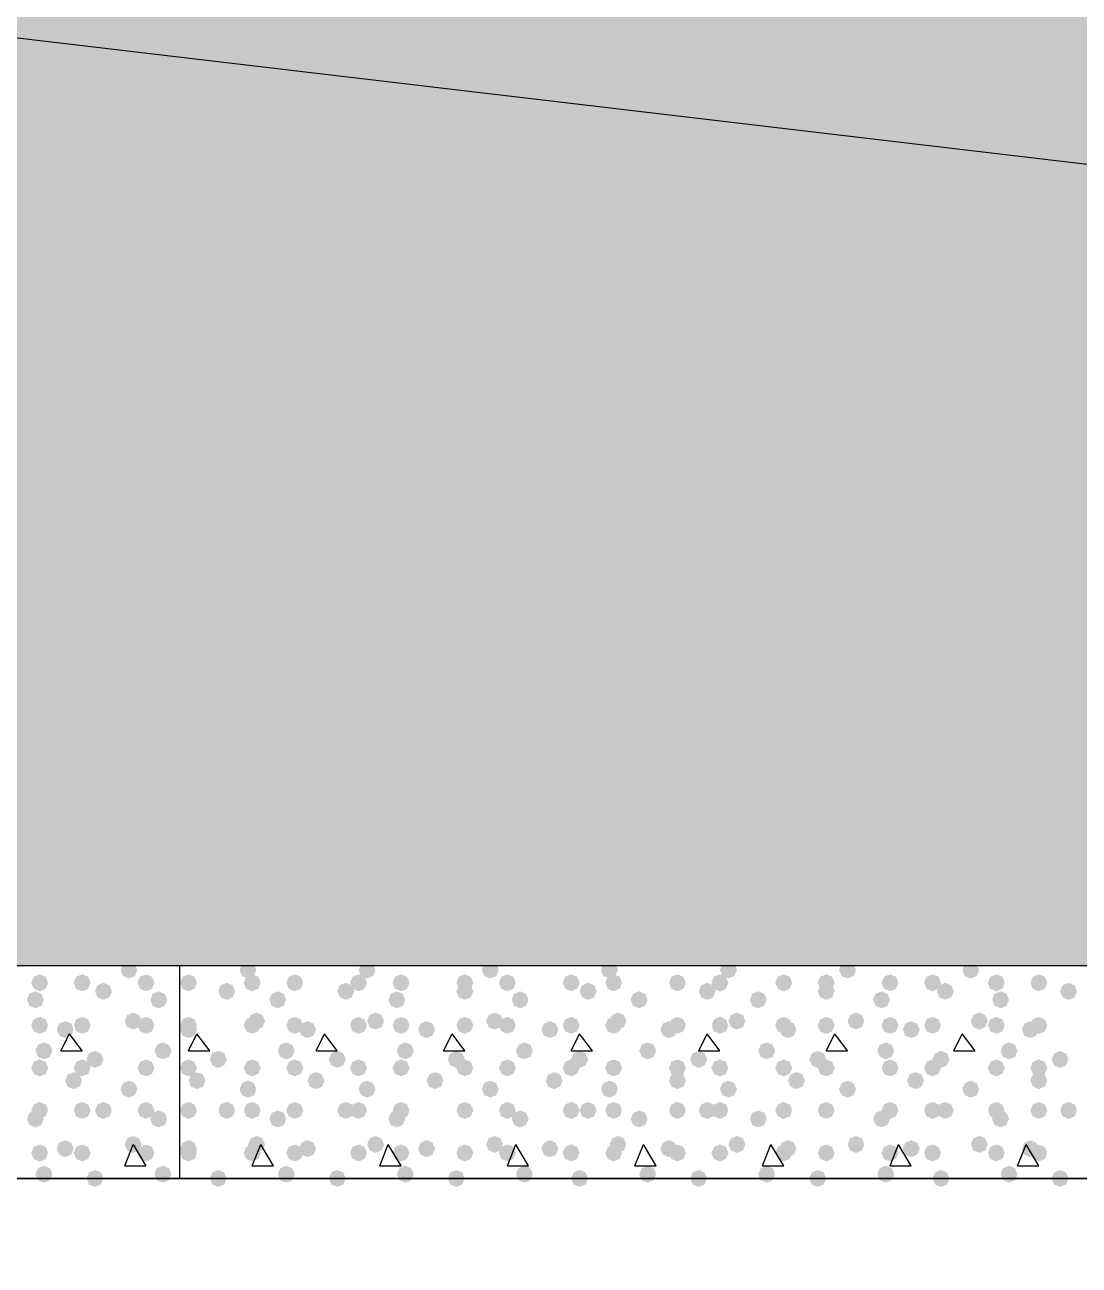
# Model space of a CAD drawing. Header units: millimetres. Extents: x 0 to 420, y 0 to 297.
# Drawn here: x 301.43 to 311.93, y 180.83 to 193.18 of the extents above; entities that cross this region are included whole.
import ezdxf

# ---------------------------------------------------------------- set-up
doc = ezdxf.new("R2010")
doc.units = ezdxf.units.MM
doc.layers.get('0').update_dxf_attribs({"linetype": 'CONTINUOUS'})

msp = doc.modelspace()

# ---------------------------------------------------------------- hatches: boundary and pattern name
at = {"true_color": 0x000008}
h = msp.add_hatch(color=0, dxfattribs=at)
h.paths.add_polyline_path([(379.603, 202.861333), (218.228333, 202.861333), (379.603, 183.811333)], flags=0)
h.paths.add_polyline_path([(218.228333, 202.861333), (379.603, 183.811333), (218.228333, 183.811333)], flags=0)
at = {"true_color": 0x000007}
for points in [[(302.556333, 183.769), (302.531462, 183.709204), (302.471667, 183.684333), (302.411871, 183.709204), (302.387, 183.769), (302.411871, 183.828796), (302.471667, 183.853667), (302.531462, 183.828796)], [(301.667333, 183.642), (301.642462, 183.582204), (301.582667, 183.557333), (301.522871, 183.582204), (301.498, 183.642), (301.522871, 183.701796), (301.582667, 183.726667), (301.642462, 183.701796)], [(302.090667, 183.642), (302.065796, 183.582204), (302.006, 183.557333), (301.946204, 183.582204), (301.921333, 183.642), (301.946204, 183.701796), (302.006, 183.726667), (302.065796, 183.701796)], [(302.725667, 183.642), (302.700796, 183.582204), (302.641, 183.557333), (302.581204, 183.582204), (302.556333, 183.642), (302.581204, 183.701796), (302.641, 183.726667), (302.700796, 183.701796)], [(301.625, 183.472667), (301.600129, 183.412871), (301.540333, 183.388), (301.480537, 183.412871), (301.455667, 183.472667), (301.480537, 183.532462), (301.540333, 183.557333), (301.600129, 183.532463)], [(302.302333, 183.557333), (302.277462, 183.497537), (302.217667, 183.472667), (302.157871, 183.497537), (302.133, 183.557333), (302.157871, 183.617129), (302.217667, 183.642), (302.277462, 183.617129)], [(302.852667, 183.472667), (302.827796, 183.412871), (302.768, 183.388), (302.708204, 183.412871), (302.683333, 183.472667), (302.708204, 183.532462), (302.768, 183.557333), (302.827796, 183.532463)], [(301.667333, 183.218667), (301.642462, 183.158871), (301.582667, 183.134), (301.522871, 183.158871), (301.498, 183.218667), (301.522871, 183.278462), (301.582667, 183.303333), (301.642462, 183.278463)], [(302.090667, 183.218667), (302.065796, 183.158871), (302.006, 183.134), (301.946204, 183.158871), (301.921333, 183.218667), (301.946204, 183.278462), (302.006, 183.303333), (302.065796, 183.278463)], [(302.598667, 183.261), (302.573796, 183.201204), (302.514, 183.176333), (302.454204, 183.201204), (302.429333, 183.261), (302.454204, 183.320796), (302.514, 183.345667), (302.573796, 183.320796)], [(302.725667, 183.218667), (302.700796, 183.158871), (302.641, 183.134), (302.581204, 183.158871), (302.556333, 183.218667), (302.581204, 183.278462), (302.641, 183.303333), (302.700796, 183.278463)], [(301.921333, 183.176333), (301.896462, 183.116537), (301.836667, 183.091667), (301.776871, 183.116537), (301.752, 183.176333), (301.776871, 183.236129), (301.836667, 183.261), (301.896462, 183.236129)], [(301.709667, 182.964667), (301.684796, 182.904871), (301.625, 182.88), (301.565204, 182.904871), (301.540333, 182.964667), (301.565204, 183.024462), (301.625, 183.049333), (301.684796, 183.024463)], [(302.217667, 182.88), (302.192796, 182.820204), (302.133, 182.795333), (302.073204, 182.820204), (302.048333, 182.88), (302.073204, 182.939796), (302.133, 182.964667), (302.192796, 182.939796)], [(302.895, 182.964667), (302.870129, 182.904871), (302.810333, 182.88), (302.750538, 182.904871), (302.725667, 182.964667), (302.750537, 183.024462), (302.810333, 183.049333), (302.870129, 183.024463)], [(301.667333, 182.795333), (301.642462, 182.735537), (301.582667, 182.710667), (301.522871, 182.735537), (301.498, 182.795333), (301.522871, 182.855129), (301.582667, 182.88), (301.642462, 182.855129)], [(302.090667, 182.795333), (302.065796, 182.735537), (302.006, 182.710667), (301.946204, 182.735537), (301.921333, 182.795333), (301.946204, 182.855129), (302.006, 182.88), (302.065796, 182.855129)], [(302.725667, 182.795333), (302.700796, 182.735537), (302.641, 182.710667), (302.581204, 182.735537), (302.556333, 182.795333), (302.581204, 182.855129), (302.641, 182.88), (302.700796, 182.855129)], [(302.006, 182.668333), (301.981129, 182.608537), (301.921333, 182.583667), (301.861537, 182.608537), (301.836667, 182.668333), (301.861537, 182.728129), (301.921333, 182.753), (301.981129, 182.728129)], [(302.556333, 182.583667), (302.531462, 182.523871), (302.471667, 182.499), (302.411871, 182.523871), (302.387, 182.583667), (302.411871, 182.643462), (302.471667, 182.668333), (302.531462, 182.643463)], [(301.667333, 182.372), (301.642462, 182.312204), (301.582667, 182.287333), (301.522871, 182.312204), (301.498, 182.372), (301.522871, 182.431796), (301.582667, 182.456667), (301.642462, 182.431796)], [(302.090667, 182.372), (302.065796, 182.312204), (302.006, 182.287333), (301.946204, 182.312204), (301.921333, 182.372), (301.946204, 182.431796), (302.006, 182.456667), (302.065796, 182.431796)], [(302.302333, 182.372), (302.277462, 182.312204), (302.217667, 182.287333), (302.157871, 182.312204), (302.133, 182.372), (302.157871, 182.431796), (302.217667, 182.456667), (302.277462, 182.431796)], [(302.725667, 182.372), (302.700796, 182.312204), (302.641, 182.287333), (302.581204, 182.312204), (302.556333, 182.372), (302.581204, 182.431796), (302.641, 182.456667), (302.700796, 182.431796)], [(301.625, 182.287333), (301.600129, 182.227537), (301.540333, 182.202667), (301.480537, 182.227537), (301.455667, 182.287333), (301.480537, 182.347129), (301.540333, 182.372), (301.600129, 182.347129)], [(302.852667, 182.287333), (302.827796, 182.227537), (302.768, 182.202667), (302.708204, 182.227537), (302.683333, 182.287333), (302.708204, 182.347129), (302.768, 182.372), (302.827796, 182.347129)], [(301.921333, 181.991), (301.896462, 181.931204), (301.836667, 181.906333), (301.776871, 181.931204), (301.752, 181.991), (301.776871, 182.050796), (301.836667, 182.075667), (301.896462, 182.050796)], [(302.598667, 182.033333), (302.573796, 181.973537), (302.514, 181.948667), (302.454204, 181.973537), (302.429333, 182.033333), (302.454204, 182.093129), (302.514, 182.118), (302.573796, 182.093129)], [(301.667333, 181.948667), (301.642462, 181.888871), (301.582667, 181.864), (301.522871, 181.888871), (301.498, 181.948667), (301.522871, 182.008462), (301.582667, 182.033333), (301.642462, 182.008463)], [(302.090667, 181.948667), (302.065796, 181.888871), (302.006, 181.864), (301.946204, 181.888871), (301.921333, 181.948667), (301.946204, 182.008462), (302.006, 182.033333), (302.065796, 182.008463)], [(302.725667, 181.948667), (302.700796, 181.888871), (302.641, 181.864), (302.581204, 181.888871), (302.556333, 181.948667), (302.581204, 182.008462), (302.641, 182.033333), (302.700796, 182.008463)], [(301.709667, 181.737), (301.684796, 181.677204), (301.625, 181.652333), (301.565204, 181.677204), (301.540333, 181.737), (301.565204, 181.796796), (301.625, 181.821667), (301.684796, 181.796796)], [(302.895, 181.737), (302.870129, 181.677204), (302.810333, 181.652333), (302.750538, 181.677204), (302.725667, 181.737), (302.750537, 181.796796), (302.810333, 181.821667), (302.870129, 181.796796)], [(302.217667, 181.694667), (302.192796, 181.634871), (302.133, 181.61), (302.073204, 181.634871), (302.048333, 181.694667), (302.073204, 181.754462), (302.133, 181.779333), (302.192796, 181.754463)]]:
    msp.add_hatch(color=0, dxfattribs=at).paths.add_polyline_path(points, flags=0)
at = {"true_color": 0x000008}
for points in [[(303.741667, 183.769), (303.716796, 183.709204), (303.657, 183.684333), (303.597204, 183.709204), (303.572333, 183.769), (303.597204, 183.828796), (303.657, 183.853667), (303.716796, 183.828796)], [(304.927, 183.769), (304.902129, 183.709204), (304.842333, 183.684333), (304.782537, 183.709204), (304.757667, 183.769), (304.782537, 183.828796), (304.842333, 183.853667), (304.902129, 183.828796)], [(306.154667, 183.769), (306.129796, 183.709204), (306.07, 183.684333), (306.010204, 183.709204), (305.985333, 183.769), (306.010204, 183.828796), (306.07, 183.853667), (306.129796, 183.828796)], [(307.34, 183.769), (307.315129, 183.709204), (307.255333, 183.684333), (307.195538, 183.709204), (307.170667, 183.769), (307.195537, 183.828796), (307.255333, 183.853667), (307.315129, 183.828796)], [(308.525333, 183.769), (308.500463, 183.709204), (308.440667, 183.684333), (308.380871, 183.709204), (308.356, 183.769), (308.380871, 183.828796), (308.440667, 183.853667), (308.500462, 183.828796)], [(309.710667, 183.769), (309.685796, 183.709204), (309.626, 183.684333), (309.566204, 183.709204), (309.541333, 183.769), (309.566204, 183.828796), (309.626, 183.853667), (309.685796, 183.828796)], [(310.938333, 183.769), (310.913462, 183.709204), (310.853667, 183.684333), (310.793871, 183.709204), (310.769, 183.769), (310.793871, 183.828796), (310.853667, 183.853667), (310.913462, 183.828796)], [(303.149, 183.642), (303.124129, 183.582204), (303.064333, 183.557333), (303.004537, 183.582204), (302.979667, 183.642), (303.004537, 183.701796), (303.064333, 183.726667), (303.124129, 183.701796)], [(303.784, 183.642), (303.759129, 183.582204), (303.699333, 183.557333), (303.639537, 183.582204), (303.614667, 183.642), (303.639537, 183.701796), (303.699333, 183.726667), (303.759129, 183.701796)], [(304.207333, 183.642), (304.182462, 183.582204), (304.122667, 183.557333), (304.062871, 183.582204), (304.038, 183.642), (304.062871, 183.701796), (304.122667, 183.726667), (304.182462, 183.701796)], [(304.842333, 183.642), (304.817462, 183.582204), (304.757667, 183.557333), (304.697871, 183.582204), (304.673, 183.642), (304.697871, 183.701796), (304.757667, 183.726667), (304.817462, 183.701796)], [(305.265667, 183.642), (305.240796, 183.582204), (305.181, 183.557333), (305.121204, 183.582204), (305.096333, 183.642), (305.121204, 183.701796), (305.181, 183.726667), (305.240796, 183.701796)], [(305.900667, 183.642), (305.875796, 183.582204), (305.816, 183.557333), (305.756204, 183.582204), (305.731333, 183.642), (305.756204, 183.701796), (305.816, 183.726667), (305.875796, 183.701796)], [(306.324, 183.642), (306.299129, 183.582204), (306.239333, 183.557333), (306.179537, 183.582204), (306.154667, 183.642), (306.179537, 183.701796), (306.239333, 183.726667), (306.299129, 183.701796)], [(306.959, 183.642), (306.934129, 183.582204), (306.874333, 183.557333), (306.814537, 183.582204), (306.789667, 183.642), (306.814537, 183.701796), (306.874333, 183.726667), (306.934129, 183.701796)], [(307.382333, 183.642), (307.357462, 183.582204), (307.297667, 183.557333), (307.237871, 183.582204), (307.213, 183.642), (307.237871, 183.701796), (307.297667, 183.726667), (307.357462, 183.701796)], [(308.017333, 183.642), (307.992462, 183.582204), (307.932667, 183.557333), (307.872871, 183.582204), (307.848, 183.642), (307.872871, 183.701796), (307.932667, 183.726667), (307.992462, 183.701796)], [(308.440667, 183.642), (308.415796, 183.582204), (308.356, 183.557333), (308.296204, 183.582204), (308.271333, 183.642), (308.296204, 183.701796), (308.356, 183.726667), (308.415796, 183.701796)], [(309.075667, 183.642), (309.050796, 183.582204), (308.991, 183.557333), (308.931204, 183.582204), (308.906333, 183.642), (308.931204, 183.701796), (308.991, 183.726667), (309.050796, 183.701796)], [(309.499, 183.642), (309.474129, 183.582204), (309.414333, 183.557333), (309.354537, 183.582204), (309.329667, 183.642), (309.354537, 183.701796), (309.414333, 183.726667), (309.474129, 183.701796)], [(310.134, 183.642), (310.109129, 183.582204), (310.049333, 183.557333), (309.989537, 183.582204), (309.964667, 183.642), (309.989537, 183.701796), (310.049333, 183.726667), (310.109129, 183.701796)], [(310.557333, 183.642), (310.532462, 183.582204), (310.472667, 183.557333), (310.412871, 183.582204), (310.388, 183.642), (310.412871, 183.701796), (310.472667, 183.726667), (310.532462, 183.701796)], [(311.192333, 183.642), (311.167462, 183.582204), (311.107667, 183.557333), (311.047871, 183.582204), (311.023, 183.642), (311.047871, 183.701796), (311.107667, 183.726667), (311.167462, 183.701796)], [(311.615667, 183.642), (311.590796, 183.582204), (311.531, 183.557333), (311.471204, 183.582204), (311.446333, 183.642), (311.471204, 183.701796), (311.531, 183.726667), (311.590796, 183.701796)], [(303.53, 183.557333), (303.505129, 183.497537), (303.445333, 183.472667), (303.385538, 183.497537), (303.360667, 183.557333), (303.385537, 183.617129), (303.445333, 183.642), (303.505129, 183.617129)], [(304.038, 183.472667), (304.013129, 183.412871), (303.953333, 183.388), (303.893537, 183.412871), (303.868667, 183.472667), (303.893537, 183.532462), (303.953333, 183.557333), (304.013129, 183.532463)], [(304.715333, 183.557333), (304.690462, 183.497537), (304.630667, 183.472667), (304.570871, 183.497537), (304.546, 183.557333), (304.570871, 183.617129), (304.630667, 183.642), (304.690462, 183.617129)], [(305.223333, 183.472667), (305.198463, 183.412871), (305.138667, 183.388), (305.078871, 183.412871), (305.054, 183.472667), (305.078871, 183.532462), (305.138667, 183.557333), (305.198462, 183.532463)], [(305.900667, 183.557333), (305.875796, 183.497537), (305.816, 183.472667), (305.756204, 183.497537), (305.731333, 183.557333), (305.756204, 183.617129), (305.816, 183.642), (305.875796, 183.617129)], [(306.451, 183.472667), (306.426129, 183.412871), (306.366333, 183.388), (306.306537, 183.412871), (306.281667, 183.472667), (306.306537, 183.532462), (306.366333, 183.557333), (306.426129, 183.532463)], [(307.128333, 183.557333), (307.103462, 183.497537), (307.043667, 183.472667), (306.983871, 183.497537), (306.959, 183.557333), (306.983871, 183.617129), (307.043667, 183.642), (307.103462, 183.617129)], [(307.636333, 183.472667), (307.611463, 183.412871), (307.551667, 183.388), (307.491871, 183.412871), (307.467, 183.472667), (307.491871, 183.532462), (307.551667, 183.557333), (307.611462, 183.532463)], [(308.313667, 183.557333), (308.288796, 183.497537), (308.229, 183.472667), (308.169204, 183.497537), (308.144333, 183.557333), (308.169204, 183.617129), (308.229, 183.642), (308.288796, 183.617129)], [(308.821667, 183.472667), (308.796796, 183.412871), (308.737, 183.388), (308.677204, 183.412871), (308.652333, 183.472667), (308.677204, 183.532462), (308.737, 183.557333), (308.796796, 183.532463)], [(309.499, 183.557333), (309.474129, 183.497537), (309.414333, 183.472667), (309.354537, 183.497537), (309.329667, 183.557333), (309.354537, 183.617129), (309.414333, 183.642), (309.474129, 183.617129)], [(310.049333, 183.472667), (310.024462, 183.412871), (309.964667, 183.388), (309.904871, 183.412871), (309.88, 183.472667), (309.904871, 183.532462), (309.964667, 183.557333), (310.024462, 183.532463)], [(310.684333, 183.557333), (310.659462, 183.497537), (310.599667, 183.472667), (310.539871, 183.497537), (310.515, 183.557333), (310.539871, 183.617129), (310.599667, 183.642), (310.659462, 183.617129)], [(311.234667, 183.472667), (311.209796, 183.412871), (311.15, 183.388), (311.090204, 183.412871), (311.065333, 183.472667), (311.090204, 183.532462), (311.15, 183.557333), (311.209796, 183.532463)], [(311.912, 183.557333), (311.887129, 183.497537), (311.827333, 183.472667), (311.767538, 183.497537), (311.742667, 183.557333), (311.767537, 183.617129), (311.827333, 183.642), (311.887129, 183.617129)], [(303.149, 183.218667), (303.124129, 183.158871), (303.064333, 183.134), (303.004537, 183.158871), (302.979667, 183.218667), (303.004537, 183.278462), (303.064333, 183.303333), (303.124129, 183.278463)], [(303.784, 183.218667), (303.759129, 183.158871), (303.699333, 183.134), (303.639537, 183.158871), (303.614667, 183.218667), (303.639537, 183.278462), (303.699333, 183.303333), (303.759129, 183.278463)], [(303.826333, 183.261), (303.801462, 183.201204), (303.741667, 183.176333), (303.681871, 183.201204), (303.657, 183.261), (303.681871, 183.320796), (303.741667, 183.345667), (303.801462, 183.320796)], [(304.207333, 183.218667), (304.182462, 183.158871), (304.122667, 183.134), (304.062871, 183.158871), (304.038, 183.218667), (304.062871, 183.278462), (304.122667, 183.303333), (304.182462, 183.278463)], [(304.842333, 183.218667), (304.817462, 183.158871), (304.757667, 183.134), (304.697871, 183.158871), (304.673, 183.218667), (304.697871, 183.278462), (304.757667, 183.303333), (304.817462, 183.278463)], [(305.011667, 183.261), (304.986796, 183.201204), (304.927, 183.176333), (304.867204, 183.201204), (304.842333, 183.261), (304.867204, 183.320796), (304.927, 183.345667), (304.986796, 183.320796)], [(305.265667, 183.218667), (305.240796, 183.158871), (305.181, 183.134), (305.121204, 183.158871), (305.096333, 183.218667), (305.121204, 183.278462), (305.181, 183.303333), (305.240796, 183.278463)], [(305.900667, 183.218667), (305.875796, 183.158871), (305.816, 183.134), (305.756204, 183.158871), (305.731333, 183.218667), (305.756204, 183.278462), (305.816, 183.303333), (305.875796, 183.278463)], [(306.197, 183.261), (306.172129, 183.201204), (306.112333, 183.176333), (306.052538, 183.201204), (306.027667, 183.261), (306.052537, 183.320796), (306.112333, 183.345667), (306.172129, 183.320796)], [(306.324, 183.218667), (306.299129, 183.158871), (306.239333, 183.134), (306.179537, 183.158871), (306.154667, 183.218667), (306.179537, 183.278462), (306.239333, 183.303333), (306.299129, 183.278463)], [(306.959, 183.218667), (306.934129, 183.158871), (306.874333, 183.134), (306.814537, 183.158871), (306.789667, 183.218667), (306.814537, 183.278462), (306.874333, 183.303333), (306.934129, 183.278463)], [(307.382333, 183.218667), (307.357462, 183.158871), (307.297667, 183.134), (307.237871, 183.158871), (307.213, 183.218667), (307.237871, 183.278462), (307.297667, 183.303333), (307.357462, 183.278463)], [(307.424667, 183.261), (307.399796, 183.201204), (307.34, 183.176333), (307.280204, 183.201204), (307.255333, 183.261), (307.280204, 183.320796), (307.34, 183.345667), (307.399796, 183.320796)], [(308.017333, 183.218667), (307.992462, 183.158871), (307.932667, 183.134), (307.872871, 183.158871), (307.848, 183.218667), (307.872871, 183.278462), (307.932667, 183.303333), (307.992462, 183.278463)], [(308.440667, 183.218667), (308.415796, 183.158871), (308.356, 183.134), (308.296204, 183.158871), (308.271333, 183.218667), (308.296204, 183.278462), (308.356, 183.303333), (308.415796, 183.278463)], [(308.61, 183.261), (308.585129, 183.201204), (308.525333, 183.176333), (308.465537, 183.201204), (308.440667, 183.261), (308.465537, 183.320796), (308.525333, 183.345667), (308.585129, 183.320796)], [(309.075667, 183.218667), (309.050796, 183.158871), (308.991, 183.134), (308.931204, 183.158871), (308.906333, 183.218667), (308.931204, 183.278462), (308.991, 183.303333), (309.050796, 183.278463)], [(309.499, 183.218667), (309.474129, 183.158871), (309.414333, 183.134), (309.354537, 183.158871), (309.329667, 183.218667), (309.354537, 183.278462), (309.414333, 183.303333), (309.474129, 183.278463)], [(309.795333, 183.261), (309.770463, 183.201204), (309.710667, 183.176333), (309.650871, 183.201204), (309.626, 183.261), (309.650871, 183.320796), (309.710667, 183.345667), (309.770462, 183.320796)], [(310.134, 183.218667), (310.109129, 183.158871), (310.049333, 183.134), (309.989537, 183.158871), (309.964667, 183.218667), (309.989537, 183.278462), (310.049333, 183.303333), (310.109129, 183.278463)], [(310.557333, 183.218667), (310.532462, 183.158871), (310.472667, 183.134), (310.412871, 183.158871), (310.388, 183.218667), (310.412871, 183.278462), (310.472667, 183.303333), (310.532462, 183.278463)], [(311.023, 183.261), (310.998129, 183.201204), (310.938333, 183.176333), (310.878537, 183.201204), (310.853667, 183.261), (310.878537, 183.320796), (310.938333, 183.345667), (310.998129, 183.320796)], [(311.192333, 183.218667), (311.167462, 183.158871), (311.107667, 183.134), (311.047871, 183.158871), (311.023, 183.218667), (311.047871, 183.278462), (311.107667, 183.303333), (311.167462, 183.278463)], [(311.615667, 183.218667), (311.590796, 183.158871), (311.531, 183.134), (311.471204, 183.158871), (311.446333, 183.218667), (311.471204, 183.278462), (311.531, 183.303333), (311.590796, 183.278463)], [(303.149, 183.176333), (303.124129, 183.116537), (303.064333, 183.091667), (303.004537, 183.116537), (302.979667, 183.176333), (303.004537, 183.236129), (303.064333, 183.261), (303.124129, 183.236129)], [(304.334333, 183.176333), (304.309463, 183.116537), (304.249667, 183.091667), (304.189871, 183.116537), (304.165, 183.176333), (304.189871, 183.236129), (304.249667, 183.261), (304.309462, 183.236129)], [(305.519667, 183.176333), (305.494796, 183.116537), (305.435, 183.091667), (305.375204, 183.116537), (305.350333, 183.176333), (305.375204, 183.236129), (305.435, 183.261), (305.494796, 183.236129)], [(306.747333, 183.176333), (306.722462, 183.116537), (306.662667, 183.091667), (306.602871, 183.116537), (306.578, 183.176333), (306.602871, 183.236129), (306.662667, 183.261), (306.722462, 183.236129)], [(307.932667, 183.176333), (307.907796, 183.116537), (307.848, 183.091667), (307.788204, 183.116537), (307.763333, 183.176333), (307.788204, 183.236129), (307.848, 183.261), (307.907796, 183.236129)], [(309.118, 183.176333), (309.093129, 183.116537), (309.033333, 183.091667), (308.973538, 183.116537), (308.948667, 183.176333), (308.973537, 183.236129), (309.033333, 183.261), (309.093129, 183.236129)], [(310.345667, 183.176333), (310.320796, 183.116537), (310.261, 183.091667), (310.201204, 183.116537), (310.176333, 183.176333), (310.201204, 183.236129), (310.261, 183.261), (310.320796, 183.236129)], [(311.531, 183.176333), (311.506129, 183.116537), (311.446333, 183.091667), (311.386538, 183.116537), (311.361667, 183.176333), (311.386537, 183.236129), (311.446333, 183.261), (311.506129, 183.236129)], [(303.445333, 182.88), (303.420462, 182.820204), (303.360667, 182.795333), (303.300871, 182.820204), (303.276, 182.88), (303.300871, 182.939796), (303.360667, 182.964667), (303.420462, 182.939796)], [(304.122667, 182.964667), (304.097796, 182.904871), (304.038, 182.88), (303.978204, 182.904871), (303.953333, 182.964667), (303.978204, 183.024462), (304.038, 183.049333), (304.097796, 183.024463)], [(304.630667, 182.88), (304.605796, 182.820204), (304.546, 182.795333), (304.486204, 182.820204), (304.461333, 182.88), (304.486204, 182.939796), (304.546, 182.964667), (304.605796, 182.939796)], [(305.308, 182.964667), (305.283129, 182.904871), (305.223333, 182.88), (305.163537, 182.904871), (305.138667, 182.964667), (305.163537, 183.024462), (305.223333, 183.049333), (305.283129, 183.024463)], [(305.816, 182.88), (305.791129, 182.820204), (305.731333, 182.795333), (305.671538, 182.820204), (305.646667, 182.88), (305.671537, 182.939796), (305.731333, 182.964667), (305.791129, 182.939796)], [(306.493333, 182.964667), (306.468462, 182.904871), (306.408667, 182.88), (306.348871, 182.904871), (306.324, 182.964667), (306.348871, 183.024462), (306.408667, 183.049333), (306.468462, 183.024463)], [(307.043667, 182.88), (307.018796, 182.820204), (306.959, 182.795333), (306.899204, 182.820204), (306.874333, 182.88), (306.899204, 182.939796), (306.959, 182.964667), (307.018796, 182.939796)], [(307.721, 182.964667), (307.696129, 182.904871), (307.636333, 182.88), (307.576537, 182.904871), (307.551667, 182.964667), (307.576537, 183.024462), (307.636333, 183.049333), (307.696129, 183.024463)], [(308.229, 182.88), (308.204129, 182.820204), (308.144333, 182.795333), (308.084538, 182.820204), (308.059667, 182.88), (308.084537, 182.939796), (308.144333, 182.964667), (308.204129, 182.939796)], [(308.906333, 182.964667), (308.881463, 182.904871), (308.821667, 182.88), (308.761871, 182.904871), (308.737, 182.964667), (308.761871, 183.024462), (308.821667, 183.049333), (308.881462, 183.024463)], [(309.414333, 182.88), (309.389462, 182.820204), (309.329667, 182.795333), (309.269871, 182.820204), (309.245, 182.88), (309.269871, 182.939796), (309.329667, 182.964667), (309.389462, 182.939796)], [(310.091667, 182.964667), (310.066796, 182.904871), (310.007, 182.88), (309.947204, 182.904871), (309.922333, 182.964667), (309.947204, 183.024462), (310.007, 183.049333), (310.066796, 183.024463)], [(310.642, 182.88), (310.617129, 182.820204), (310.557333, 182.795333), (310.497538, 182.820204), (310.472667, 182.88), (310.497537, 182.939796), (310.557333, 182.964667), (310.617129, 182.939796)], [(311.319333, 182.964667), (311.294462, 182.904871), (311.234667, 182.88), (311.174871, 182.904871), (311.15, 182.964667), (311.174871, 183.024462), (311.234667, 183.049333), (311.294462, 183.024463)], [(311.827333, 182.88), (311.802462, 182.820204), (311.742667, 182.795333), (311.682871, 182.820204), (311.658, 182.88), (311.682871, 182.939796), (311.742667, 182.964667), (311.802462, 182.939796)], [(303.149, 182.795333), (303.124129, 182.735537), (303.064333, 182.710667), (303.004537, 182.735537), (302.979667, 182.795333), (303.004537, 182.855129), (303.064333, 182.88), (303.124129, 182.855129)], [(303.784, 182.795333), (303.759129, 182.735537), (303.699333, 182.710667), (303.639537, 182.735537), (303.614667, 182.795333), (303.639537, 182.855129), (303.699333, 182.88), (303.759129, 182.855129)], [(304.207333, 182.795333), (304.182462, 182.735537), (304.122667, 182.710667), (304.062871, 182.735537), (304.038, 182.795333), (304.062871, 182.855129), (304.122667, 182.88), (304.182462, 182.855129)], [(304.842333, 182.795333), (304.817462, 182.735537), (304.757667, 182.710667), (304.697871, 182.735537), (304.673, 182.795333), (304.697871, 182.855129), (304.757667, 182.88), (304.817462, 182.855129)], [(305.265667, 182.795333), (305.240796, 182.735537), (305.181, 182.710667), (305.121204, 182.735537), (305.096333, 182.795333), (305.121204, 182.855129), (305.181, 182.88), (305.240796, 182.855129)], [(305.900667, 182.795333), (305.875796, 182.735537), (305.816, 182.710667), (305.756204, 182.735537), (305.731333, 182.795333), (305.756204, 182.855129), (305.816, 182.88), (305.875796, 182.855129)], [(306.324, 182.795333), (306.299129, 182.735537), (306.239333, 182.710667), (306.179537, 182.735537), (306.154667, 182.795333), (306.179537, 182.855129), (306.239333, 182.88), (306.299129, 182.855129)], [(306.959, 182.795333), (306.934129, 182.735537), (306.874333, 182.710667), (306.814537, 182.735537), (306.789667, 182.795333), (306.814537, 182.855129), (306.874333, 182.88), (306.934129, 182.855129)], [(307.382333, 182.795333), (307.357462, 182.735537), (307.297667, 182.710667), (307.237871, 182.735537), (307.213, 182.795333), (307.237871, 182.855129), (307.297667, 182.88), (307.357462, 182.855129)], [(308.017333, 182.795333), (307.992462, 182.735537), (307.932667, 182.710667), (307.872871, 182.735537), (307.848, 182.795333), (307.872871, 182.855129), (307.932667, 182.88), (307.992462, 182.855129)], [(308.440667, 182.795333), (308.415796, 182.735537), (308.356, 182.710667), (308.296204, 182.735537), (308.271333, 182.795333), (308.296204, 182.855129), (308.356, 182.88), (308.415796, 182.855129)], [(309.075667, 182.795333), (309.050796, 182.735537), (308.991, 182.710667), (308.931204, 182.735537), (308.906333, 182.795333), (308.931204, 182.855129), (308.991, 182.88), (309.050796, 182.855129)], [(309.499, 182.795333), (309.474129, 182.735537), (309.414333, 182.710667), (309.354537, 182.735537), (309.329667, 182.795333), (309.354537, 182.855129), (309.414333, 182.88), (309.474129, 182.855129)], [(310.134, 182.795333), (310.109129, 182.735537), (310.049333, 182.710667), (309.989537, 182.735537), (309.964667, 182.795333), (309.989537, 182.855129), (310.049333, 182.88), (310.109129, 182.855129)], [(310.557333, 182.795333), (310.532462, 182.735537), (310.472667, 182.710667), (310.412871, 182.735537), (310.388, 182.795333), (310.412871, 182.855129), (310.472667, 182.88), (310.532462, 182.855129)], [(311.192333, 182.795333), (311.167462, 182.735537), (311.107667, 182.710667), (311.047871, 182.735537), (311.023, 182.795333), (311.047871, 182.855129), (311.107667, 182.88), (311.167462, 182.855129)], [(311.615667, 182.795333), (311.590796, 182.735537), (311.531, 182.710667), (311.471204, 182.735537), (311.446333, 182.795333), (311.471204, 182.855129), (311.531, 182.88), (311.590796, 182.855129)], [(303.233667, 182.668333), (303.208796, 182.608537), (303.149, 182.583667), (303.089204, 182.608537), (303.064333, 182.668333), (303.089204, 182.728129), (303.149, 182.753), (303.208796, 182.728129)], [(304.419, 182.668333), (304.394129, 182.608537), (304.334333, 182.583667), (304.274537, 182.608537), (304.249667, 182.668333), (304.274537, 182.728129), (304.334333, 182.753), (304.394129, 182.728129)], [(305.604333, 182.668333), (305.579462, 182.608537), (305.519667, 182.583667), (305.459871, 182.608537), (305.435, 182.668333), (305.459871, 182.728129), (305.519667, 182.753), (305.579462, 182.728129)], [(306.789667, 182.668333), (306.764796, 182.608537), (306.705, 182.583667), (306.645204, 182.608537), (306.620333, 182.668333), (306.645204, 182.728129), (306.705, 182.753), (306.764796, 182.728129)], [(308.017333, 182.668333), (307.992462, 182.608537), (307.932667, 182.583667), (307.872871, 182.608537), (307.848, 182.668333), (307.872871, 182.728129), (307.932667, 182.753), (307.992462, 182.728129)], [(309.202667, 182.668333), (309.177796, 182.608537), (309.118, 182.583667), (309.058204, 182.608537), (309.033333, 182.668333), (309.058204, 182.728129), (309.118, 182.753), (309.177796, 182.728129)], [(310.388, 182.668333), (310.363129, 182.608537), (310.303333, 182.583667), (310.243538, 182.608537), (310.218667, 182.668333), (310.243537, 182.728129), (310.303333, 182.753), (310.363129, 182.728129)], [(311.615667, 182.668333), (311.590796, 182.608537), (311.531, 182.583667), (311.471204, 182.608537), (311.446333, 182.668333), (311.471204, 182.728129), (311.531, 182.753), (311.590796, 182.728129)], [(303.741667, 182.583667), (303.716796, 182.523871), (303.657, 182.499), (303.597204, 182.523871), (303.572333, 182.583667), (303.597204, 182.643462), (303.657, 182.668333), (303.716796, 182.643463)], [(304.927, 182.583667), (304.902129, 182.523871), (304.842333, 182.499), (304.782537, 182.523871), (304.757667, 182.583667), (304.782537, 182.643462), (304.842333, 182.668333), (304.902129, 182.643463)], [(306.154667, 182.583667), (306.129796, 182.523871), (306.07, 182.499), (306.010204, 182.523871), (305.985333, 182.583667), (306.010204, 182.643462), (306.07, 182.668333), (306.129796, 182.643463)], [(307.34, 182.583667), (307.315129, 182.523871), (307.255333, 182.499), (307.195538, 182.523871), (307.170667, 182.583667), (307.195537, 182.643462), (307.255333, 182.668333), (307.315129, 182.643463)], [(308.525333, 182.583667), (308.500463, 182.523871), (308.440667, 182.499), (308.380871, 182.523871), (308.356, 182.583667), (308.380871, 182.643462), (308.440667, 182.668333), (308.500462, 182.643463)], [(309.710667, 182.583667), (309.685796, 182.523871), (309.626, 182.499), (309.566204, 182.523871), (309.541333, 182.583667), (309.566204, 182.643462), (309.626, 182.668333), (309.685796, 182.643463)], [(310.938333, 182.583667), (310.913462, 182.523871), (310.853667, 182.499), (310.793871, 182.523871), (310.769, 182.583667), (310.793871, 182.643462), (310.853667, 182.668333), (310.913462, 182.643463)], [(303.149, 182.372), (303.124129, 182.312204), (303.064333, 182.287333), (303.004537, 182.312204), (302.979667, 182.372), (303.004537, 182.431796), (303.064333, 182.456667), (303.124129, 182.431796)], [(303.53, 182.372), (303.505129, 182.312204), (303.445333, 182.287333), (303.385538, 182.312204), (303.360667, 182.372), (303.385537, 182.431796), (303.445333, 182.456667), (303.505129, 182.431796)], [(303.784, 182.372), (303.759129, 182.312204), (303.699333, 182.287333), (303.639537, 182.312204), (303.614667, 182.372), (303.639537, 182.431796), (303.699333, 182.456667), (303.759129, 182.431796)], [(304.207333, 182.372), (304.182462, 182.312204), (304.122667, 182.287333), (304.062871, 182.312204), (304.038, 182.372), (304.062871, 182.431796), (304.122667, 182.456667), (304.182462, 182.431796)], [(304.715333, 182.372), (304.690462, 182.312204), (304.630667, 182.287333), (304.570871, 182.312204), (304.546, 182.372), (304.570871, 182.431796), (304.630667, 182.456667), (304.690462, 182.431796)], [(304.842333, 182.372), (304.817462, 182.312204), (304.757667, 182.287333), (304.697871, 182.312204), (304.673, 182.372), (304.697871, 182.431796), (304.757667, 182.456667), (304.817462, 182.431796)], [(305.265667, 182.372), (305.240796, 182.312204), (305.181, 182.287333), (305.121204, 182.312204), (305.096333, 182.372), (305.121204, 182.431796), (305.181, 182.456667), (305.240796, 182.431796)], [(305.900667, 182.372), (305.875796, 182.312204), (305.816, 182.287333), (305.756204, 182.312204), (305.731333, 182.372), (305.756204, 182.431796), (305.816, 182.456667), (305.875796, 182.431796)], [(305.900667, 182.372), (305.875796, 182.312204), (305.816, 182.287333), (305.756204, 182.312204), (305.731333, 182.372), (305.756204, 182.431796), (305.816, 182.456667), (305.875796, 182.431796)], [(306.324, 182.372), (306.299129, 182.312204), (306.239333, 182.287333), (306.179537, 182.312204), (306.154667, 182.372), (306.179537, 182.431796), (306.239333, 182.456667), (306.299129, 182.431796)], [(306.959, 182.372), (306.934129, 182.312204), (306.874333, 182.287333), (306.814537, 182.312204), (306.789667, 182.372), (306.814537, 182.431796), (306.874333, 182.456667), (306.934129, 182.431796)], [(307.128333, 182.372), (307.103462, 182.312204), (307.043667, 182.287333), (306.983871, 182.312204), (306.959, 182.372), (306.983871, 182.431796), (307.043667, 182.456667), (307.103462, 182.431796)], [(307.382333, 182.372), (307.357462, 182.312204), (307.297667, 182.287333), (307.237871, 182.312204), (307.213, 182.372), (307.237871, 182.431796), (307.297667, 182.456667), (307.357462, 182.431796)], [(308.017333, 182.372), (307.992462, 182.312204), (307.932667, 182.287333), (307.872871, 182.312204), (307.848, 182.372), (307.872871, 182.431796), (307.932667, 182.456667), (307.992462, 182.431796)], [(308.313667, 182.372), (308.288796, 182.312204), (308.229, 182.287333), (308.169204, 182.312204), (308.144333, 182.372), (308.169204, 182.431796), (308.229, 182.456667), (308.288796, 182.431796)], [(308.440667, 182.372), (308.415796, 182.312204), (308.356, 182.287333), (308.296204, 182.312204), (308.271333, 182.372), (308.296204, 182.431796), (308.356, 182.456667), (308.415796, 182.431796)], [(309.075667, 182.372), (309.050796, 182.312204), (308.991, 182.287333), (308.931204, 182.312204), (308.906333, 182.372), (308.931204, 182.431796), (308.991, 182.456667), (309.050796, 182.431796)], [(309.499, 182.372), (309.474129, 182.312204), (309.414333, 182.287333), (309.354537, 182.312204), (309.329667, 182.372), (309.354537, 182.431796), (309.414333, 182.456667), (309.474129, 182.431796)], [(309.499, 182.372), (309.474129, 182.312204), (309.414333, 182.287333), (309.354537, 182.312204), (309.329667, 182.372), (309.354537, 182.431796), (309.414333, 182.456667), (309.474129, 182.431796)], [(310.134, 182.372), (310.109129, 182.312204), (310.049333, 182.287333), (309.989537, 182.312204), (309.964667, 182.372), (309.989537, 182.431796), (310.049333, 182.456667), (310.109129, 182.431796)], [(310.557333, 182.372), (310.532462, 182.312204), (310.472667, 182.287333), (310.412871, 182.312204), (310.388, 182.372), (310.412871, 182.431796), (310.472667, 182.456667), (310.532462, 182.431796)], [(310.684333, 182.372), (310.659462, 182.312204), (310.599667, 182.287333), (310.539871, 182.312204), (310.515, 182.372), (310.539871, 182.431796), (310.599667, 182.456667), (310.659462, 182.431796)], [(311.192333, 182.372), (311.167462, 182.312204), (311.107667, 182.287333), (311.047871, 182.312204), (311.023, 182.372), (311.047871, 182.431796), (311.107667, 182.456667), (311.167462, 182.431796)], [(311.615667, 182.372), (311.590796, 182.312204), (311.531, 182.287333), (311.471204, 182.312204), (311.446333, 182.372), (311.471204, 182.431796), (311.531, 182.456667), (311.590796, 182.431796)], [(311.912, 182.372), (311.887129, 182.312204), (311.827333, 182.287333), (311.767538, 182.312204), (311.742667, 182.372), (311.767537, 182.431796), (311.827333, 182.456667), (311.887129, 182.431796)], [(304.038, 182.287333), (304.013129, 182.227537), (303.953333, 182.202667), (303.893537, 182.227537), (303.868667, 182.287333), (303.893537, 182.347129), (303.953333, 182.372), (304.013129, 182.347129)], [(305.223333, 182.287333), (305.198463, 182.227537), (305.138667, 182.202667), (305.078871, 182.227537), (305.054, 182.287333), (305.078871, 182.347129), (305.138667, 182.372), (305.198462, 182.347129)], [(306.451, 182.287333), (306.426129, 182.227537), (306.366333, 182.202667), (306.306537, 182.227537), (306.281667, 182.287333), (306.306537, 182.347129), (306.366333, 182.372), (306.426129, 182.347129)], [(307.636333, 182.287333), (307.611463, 182.227537), (307.551667, 182.202667), (307.491871, 182.227537), (307.467, 182.287333), (307.491871, 182.347129), (307.551667, 182.372), (307.611462, 182.347129)], [(308.821667, 182.287333), (308.796796, 182.227537), (308.737, 182.202667), (308.677204, 182.227537), (308.652333, 182.287333), (308.677204, 182.347129), (308.737, 182.372), (308.796796, 182.347129)], [(310.049333, 182.287333), (310.024462, 182.227537), (309.964667, 182.202667), (309.904871, 182.227537), (309.88, 182.287333), (309.904871, 182.347129), (309.964667, 182.372), (310.024462, 182.347129)], [(311.234667, 182.287333), (311.209796, 182.227537), (311.15, 182.202667), (311.090204, 182.227537), (311.065333, 182.287333), (311.090204, 182.347129), (311.15, 182.372), (311.209796, 182.347129)], [(303.149, 181.991), (303.124129, 181.931204), (303.064333, 181.906333), (303.004537, 181.931204), (302.979667, 181.991), (303.004537, 182.050796), (303.064333, 182.075667), (303.124129, 182.050796)], [(303.826333, 182.033333), (303.801462, 181.973537), (303.741667, 181.948667), (303.681871, 181.973537), (303.657, 182.033333), (303.681871, 182.093129), (303.741667, 182.118), (303.801462, 182.093129)], [(304.334333, 181.991), (304.309463, 181.931204), (304.249667, 181.906333), (304.189871, 181.931204), (304.165, 181.991), (304.189871, 182.050796), (304.249667, 182.075667), (304.309462, 182.050796)], [(305.011667, 182.033333), (304.986796, 181.973537), (304.927, 181.948667), (304.867204, 181.973537), (304.842333, 182.033333), (304.867204, 182.093129), (304.927, 182.118), (304.986796, 182.093129)], [(305.519667, 181.991), (305.494796, 181.931204), (305.435, 181.906333), (305.375204, 181.931204), (305.350333, 181.991), (305.375204, 182.050796), (305.435, 182.075667), (305.494796, 182.050796)], [(306.197, 182.033333), (306.172129, 181.973537), (306.112333, 181.948667), (306.052538, 181.973537), (306.027667, 182.033333), (306.052537, 182.093129), (306.112333, 182.118), (306.172129, 182.093129)], [(306.747333, 181.991), (306.722462, 181.931204), (306.662667, 181.906333), (306.602871, 181.931204), (306.578, 181.991), (306.602871, 182.050796), (306.662667, 182.075667), (306.722462, 182.050796)], [(307.424667, 182.033333), (307.399796, 181.973537), (307.34, 181.948667), (307.280204, 181.973537), (307.255333, 182.033333), (307.280204, 182.093129), (307.34, 182.118), (307.399796, 182.093129)], [(307.932667, 181.991), (307.907796, 181.931204), (307.848, 181.906333), (307.788204, 181.931204), (307.763333, 181.991), (307.788204, 182.050796), (307.848, 182.075667), (307.907796, 182.050796)], [(308.61, 182.033333), (308.585129, 181.973537), (308.525333, 181.948667), (308.465537, 181.973537), (308.440667, 182.033333), (308.465537, 182.093129), (308.525333, 182.118), (308.585129, 182.093129)], [(309.118, 181.991), (309.093129, 181.931204), (309.033333, 181.906333), (308.973538, 181.931204), (308.948667, 181.991), (308.973537, 182.050796), (309.033333, 182.075667), (309.093129, 182.050796)], [(309.795333, 182.033333), (309.770463, 181.973537), (309.710667, 181.948667), (309.650871, 181.973537), (309.626, 182.033333), (309.650871, 182.093129), (309.710667, 182.118), (309.770462, 182.093129)], [(310.345667, 181.991), (310.320796, 181.931204), (310.261, 181.906333), (310.201204, 181.931204), (310.176333, 181.991), (310.201204, 182.050796), (310.261, 182.075667), (310.320796, 182.050796)], [(311.023, 182.033333), (310.998129, 181.973537), (310.938333, 181.948667), (310.878537, 181.973537), (310.853667, 182.033333), (310.878537, 182.093129), (310.938333, 182.118), (310.998129, 182.093129)], [(311.531, 181.991), (311.506129, 181.931204), (311.446333, 181.906333), (311.386538, 181.931204), (311.361667, 181.991), (311.386537, 182.050796), (311.446333, 182.075667), (311.506129, 182.050796)], [(303.149, 181.948667), (303.124129, 181.888871), (303.064333, 181.864), (303.004537, 181.888871), (302.979667, 181.948667), (303.004537, 182.008462), (303.064333, 182.033333), (303.124129, 182.008463)], [(303.784, 181.948667), (303.759129, 181.888871), (303.699333, 181.864), (303.639537, 181.888871), (303.614667, 181.948667), (303.639537, 182.008462), (303.699333, 182.033333), (303.759129, 182.008463)], [(304.207333, 181.948667), (304.182462, 181.888871), (304.122667, 181.864), (304.062871, 181.888871), (304.038, 181.948667), (304.062871, 182.008462), (304.122667, 182.033333), (304.182462, 182.008463)], [(304.842333, 181.948667), (304.817462, 181.888871), (304.757667, 181.864), (304.697871, 181.888871), (304.673, 181.948667), (304.697871, 182.008462), (304.757667, 182.033333), (304.817462, 182.008463)], [(305.265667, 181.948667), (305.240796, 181.888871), (305.181, 181.864), (305.121204, 181.888871), (305.096333, 181.948667), (305.121204, 182.008462), (305.181, 182.033333), (305.240796, 182.008463)], [(305.900667, 181.948667), (305.875796, 181.888871), (305.816, 181.864), (305.756204, 181.888871), (305.731333, 181.948667), (305.756204, 182.008462), (305.816, 182.033333), (305.875796, 182.008463)], [(306.324, 181.948667), (306.299129, 181.888871), (306.239333, 181.864), (306.179537, 181.888871), (306.154667, 181.948667), (306.179537, 182.008462), (306.239333, 182.033333), (306.299129, 182.008463)], [(306.959, 181.948667), (306.934129, 181.888871), (306.874333, 181.864), (306.814537, 181.888871), (306.789667, 181.948667), (306.814537, 182.008462), (306.874333, 182.033333), (306.934129, 182.008463)], [(307.382333, 181.948667), (307.357462, 181.888871), (307.297667, 181.864), (307.237871, 181.888871), (307.213, 181.948667), (307.237871, 182.008462), (307.297667, 182.033333), (307.357462, 182.008463)], [(308.017333, 181.948667), (307.992462, 181.888871), (307.932667, 181.864), (307.872871, 181.888871), (307.848, 181.948667), (307.872871, 182.008462), (307.932667, 182.033333), (307.992462, 182.008463)], [(308.440667, 181.948667), (308.415796, 181.888871), (308.356, 181.864), (308.296204, 181.888871), (308.271333, 181.948667), (308.296204, 182.008462), (308.356, 182.033333), (308.415796, 182.008463)], [(309.075667, 181.948667), (309.050796, 181.888871), (308.991, 181.864), (308.931204, 181.888871), (308.906333, 181.948667), (308.931204, 182.008462), (308.991, 182.033333), (309.050796, 182.008463)], [(309.499, 181.948667), (309.474129, 181.888871), (309.414333, 181.864), (309.354537, 181.888871), (309.329667, 181.948667), (309.354537, 182.008462), (309.414333, 182.033333), (309.474129, 182.008463)], [(310.134, 181.948667), (310.109129, 181.888871), (310.049333, 181.864), (309.989537, 181.888871), (309.964667, 181.948667), (309.989537, 182.008462), (310.049333, 182.033333), (310.109129, 182.008463)], [(310.557333, 181.948667), (310.532462, 181.888871), (310.472667, 181.864), (310.412871, 181.888871), (310.388, 181.948667), (310.412871, 182.008462), (310.472667, 182.033333), (310.532462, 182.008463)], [(311.192333, 181.948667), (311.167462, 181.888871), (311.107667, 181.864), (311.047871, 181.888871), (311.023, 181.948667), (311.047871, 182.008462), (311.107667, 182.033333), (311.167462, 182.008463)], [(311.615667, 181.948667), (311.590796, 181.888871), (311.531, 181.864), (311.471204, 181.888871), (311.446333, 181.948667), (311.471204, 182.008462), (311.531, 182.033333), (311.590796, 182.008463)], [(304.122667, 181.737), (304.097796, 181.677204), (304.038, 181.652333), (303.978204, 181.677204), (303.953333, 181.737), (303.978204, 181.796796), (304.038, 181.821667), (304.097796, 181.796796)], [(305.308, 181.737), (305.283129, 181.677204), (305.223333, 181.652333), (305.163537, 181.677204), (305.138667, 181.737), (305.163537, 181.796796), (305.223333, 181.821667), (305.283129, 181.796796)], [(306.493333, 181.737), (306.468462, 181.677204), (306.408667, 181.652333), (306.348871, 181.677204), (306.324, 181.737), (306.348871, 181.796796), (306.408667, 181.821667), (306.468462, 181.796796)], [(307.721, 181.737), (307.696129, 181.677204), (307.636333, 181.652333), (307.576537, 181.677204), (307.551667, 181.737), (307.576537, 181.796796), (307.636333, 181.821667), (307.696129, 181.796796)], [(308.906333, 181.737), (308.881463, 181.677204), (308.821667, 181.652333), (308.761871, 181.677204), (308.737, 181.737), (308.761871, 181.796796), (308.821667, 181.821667), (308.881462, 181.796796)], [(310.091667, 181.737), (310.066796, 181.677204), (310.007, 181.652333), (309.947204, 181.677204), (309.922333, 181.737), (309.947204, 181.796796), (310.007, 181.821667), (310.066796, 181.796796)], [(311.319333, 181.737), (311.294462, 181.677204), (311.234667, 181.652333), (311.174871, 181.677204), (311.15, 181.737), (311.174871, 181.796796), (311.234667, 181.821667), (311.294462, 181.796796)], [(303.445333, 181.694667), (303.420462, 181.634871), (303.360667, 181.61), (303.300871, 181.634871), (303.276, 181.694667), (303.300871, 181.754462), (303.360667, 181.779333), (303.420462, 181.754463)], [(304.630667, 181.694667), (304.605796, 181.634871), (304.546, 181.61), (304.486204, 181.634871), (304.461333, 181.694667), (304.486204, 181.754462), (304.546, 181.779333), (304.605796, 181.754463)], [(305.816, 181.694667), (305.791129, 181.634871), (305.731333, 181.61), (305.671538, 181.634871), (305.646667, 181.694667), (305.671537, 181.754462), (305.731333, 181.779333), (305.791129, 181.754463)], [(307.043667, 181.694667), (307.018796, 181.634871), (306.959, 181.61), (306.899204, 181.634871), (306.874333, 181.694667), (306.899204, 181.754462), (306.959, 181.779333), (307.018796, 181.754463)], [(308.229, 181.694667), (308.204129, 181.634871), (308.144333, 181.61), (308.084538, 181.634871), (308.059667, 181.694667), (308.084537, 181.754462), (308.144333, 181.779333), (308.204129, 181.754463)], [(309.414333, 181.694667), (309.389462, 181.634871), (309.329667, 181.61), (309.269871, 181.634871), (309.245, 181.694667), (309.269871, 181.754462), (309.329667, 181.779333), (309.389462, 181.754463)], [(310.642, 181.694667), (310.617129, 181.634871), (310.557333, 181.61), (310.497538, 181.634871), (310.472667, 181.694667), (310.497537, 181.754462), (310.557333, 181.779333), (310.617129, 181.754463)], [(311.827333, 181.694667), (311.802462, 181.634871), (311.742667, 181.61), (311.682871, 181.634871), (311.658, 181.694667), (311.682871, 181.754462), (311.742667, 181.779333), (311.802462, 181.754463)]]:
    msp.add_hatch(color=0, dxfattribs=at).paths.add_polyline_path(points, flags=0)

# ---------------------------------------------------------------- linework, layer by layer
at = {"color": 0, "true_color": 0x000007}
for points in [[(32.469667, 183.811333), (32.469667, 160.485667), (380.661333, 160.485667), (380.661333, 183.811333), (218.228333, 183.811333), (218.228333, 204.978), (194.902667, 204.978), (194.902667, 183.811333)], [(32.469667, 183.811333), (32.469667, 160.485667), (380.661333, 160.485667), (380.661333, 183.811333), (218.228333, 183.811333), (218.228333, 204.978), (194.902667, 204.978), (194.902667, 183.811333)], [(300.863, 183.811333), (300.863, 181.694667), (302.979667, 181.694667), (302.979667, 183.811333)]]:
    msp.add_lwpolyline(points, close=True, dxfattribs=at)
at = {"color": 0, "true_color": 0x0000fd}
msp.add_lwpolyline([(34.586333, 162.602333), (378.544667, 162.602333), (378.544667, 181.694667), (216.111667, 181.694667), (216.111667, 202.861333), (197.019333, 202.861333), (197.019333, 181.694667), (34.586333, 181.694667)], close=True, dxfattribs=at)
at = {"color": 0, "true_color": 0x000008}
for points in [[(379.603, 202.861333), (218.228333, 202.861333), (379.603, 183.811333)], [(218.228333, 202.861333), (379.603, 183.811333), (218.228333, 183.811333)]]:
    msp.add_lwpolyline(points, close=True, dxfattribs=at)
at = {"color": 0, "true_color": 0x000007}
for points in [[(322.029667, 183.811333), (302.979667, 183.811333)], [(301.794333, 182.964667), (301.879, 183.134)], [(302.006, 182.964667), (301.879, 183.134)], [(301.794333, 182.964667), (302.006, 182.964667)], [(302.429333, 181.821667), (302.514, 182.033333), (302.641, 181.821667)], [(302.429333, 181.821667), (302.641, 181.821667)], [(302.979667, 181.694667), (322.029667, 181.694667)]]:
    msp.add_lwpolyline(points, dxfattribs=at)
at = {"color": 0, "true_color": 0x000008}
for points in [[(303.064333, 182.964667), (303.149, 183.134)], [(303.276, 182.964667), (303.149, 183.134)], [(304.334333, 182.964667), (304.419, 183.134)], [(304.546, 182.964667), (304.419, 183.134)], [(305.604333, 182.964667), (305.689, 183.134)], [(305.816, 182.964667), (305.689, 183.134)], [(306.874333, 182.964667), (306.959, 183.134)], [(307.086, 182.964667), (306.959, 183.134)], [(308.144333, 182.964667), (308.229, 183.134)], [(308.356, 182.964667), (308.229, 183.134)], [(309.414333, 182.964667), (309.499, 183.134)], [(309.626, 182.964667), (309.499, 183.134)], [(310.684333, 182.964667), (310.769, 183.134)], [(310.896, 182.964667), (310.769, 183.134)], [(303.064333, 182.964667), (303.276, 182.964667)], [(304.334333, 182.964667), (304.546, 182.964667)], [(305.604333, 182.964667), (305.816, 182.964667)], [(306.874333, 182.964667), (307.086, 182.964667)], [(308.144333, 182.964667), (308.356, 182.964667)], [(309.414333, 182.964667), (309.626, 182.964667)], [(310.684333, 182.964667), (310.896, 182.964667)], [(303.699333, 181.821667), (303.784, 182.033333)], [(303.911, 181.821667), (303.784, 182.033333)], [(304.969333, 181.821667), (305.054, 182.033333)], [(305.181, 181.821667), (305.054, 182.033333)], [(306.239333, 181.821667), (306.324, 182.033333)], [(306.451, 181.821667), (306.324, 182.033333)], [(307.509333, 181.821667), (307.594, 182.033333)], [(307.721, 181.821667), (307.594, 182.033333)], [(308.779333, 181.821667), (308.864, 182.033333)], [(308.991, 181.821667), (308.864, 182.033333)], [(310.049333, 181.821667), (310.134, 182.033333)], [(310.261, 181.821667), (310.134, 182.033333)], [(311.319333, 181.821667), (311.404, 182.033333)], [(311.531, 181.821667), (311.404, 182.033333)], [(303.699333, 181.821667), (303.911, 181.821667)], [(304.969333, 181.821667), (305.181, 181.821667)], [(306.239333, 181.821667), (306.451, 181.821667)], [(307.509333, 181.821667), (307.721, 181.821667)], [(308.779333, 181.821667), (308.991, 181.821667)], [(310.049333, 181.821667), (310.261, 181.821667)], [(311.319333, 181.821667), (311.531, 181.821667)]]:
    msp.add_lwpolyline(points, dxfattribs=at)

doc.saveas('drawing.dxf')
